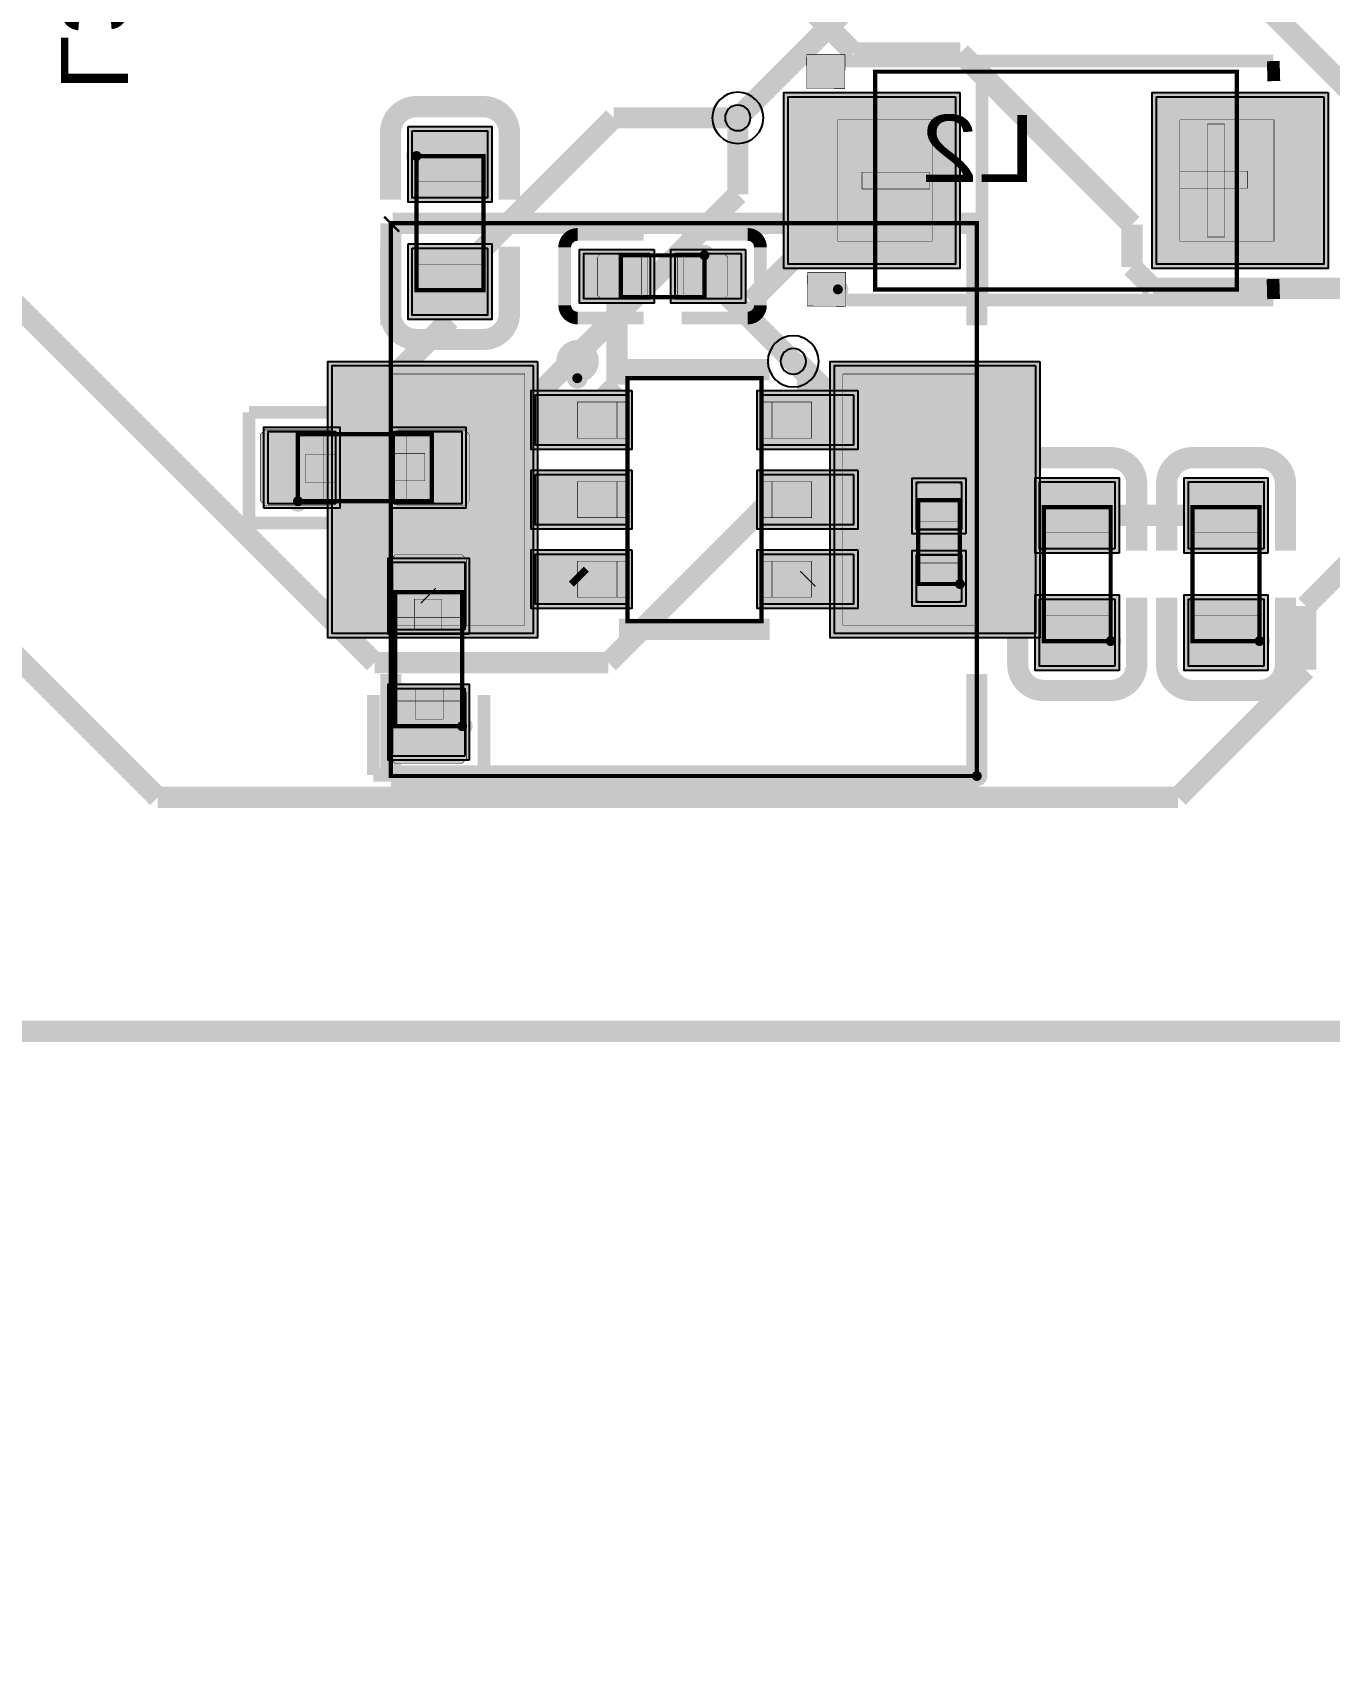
# Model space of a CAD drawing. Header units: millimetres. Extents: x -0.1 to 51.1, y -7.6 to 37.6.
# Drawn here: x 20.16 to 35.65, y -7.63 to 11.92 of the extents above; entities that cross this region are included whole.
import ezdxf
from ezdxf.enums import TextEntityAlignment as Align

# ---------------------------------------------------------------- set-up
doc = ezdxf.new("R2010")
doc.units = ezdxf.units.MM
doc.header["$MEASUREMENT"] = 0
for name, color, linetype, true_color in [('Board-Outline-Layer', 7, 'Continuous', 0xff00ff), ('Bottom-Layer', 7, 'Continuous', 0x0000ff), ('Bottom-Paste-Mask-Layer', 7, 'Continuous', 0x800000), ('Bottom-Silkscreen-Layer', 7, 'Continuous', 0x66cc33), ('Bottom-Solder-Mask-Layer', 7, 'Continuous', 0xaa00ff), ('Component-Marking-Layer', 7, 'Continuous', 0x66ffcc), ('Component-Shape-Layer', 7, 'Continuous', 0x00cccc), ('Document-Layer', 7, 'Continuous', 0xffffff), ('Hole-Layer', 7, 'Continuous', 0x222222), ('Multi-Layer', 7, 'Continuous', 0xc0c0c0), ('Pin-Floating-Layer', 7, 'Continuous', 0xff99ff), ('Pin-Soldering-Layer', 7, 'Continuous', 0xcc9999), ('Top-Layer', 7, 'Continuous', 0xff0000), ('Top-Paste-Mask-Layer', 7, 'Continuous', 0x808080), ('Top-Silkscreen-Layer', 7, 'Continuous', 0xffcc00), ('Top-Solder-Mask-Layer', 7, 'Continuous', 0x800080)]:
    doc.layers.add(name, color=color, linetype=linetype, true_color=true_color)
doc.styles.get("Standard").update_dxf_attribs({"font": 'arial.ttf'})

msp = doc.modelspace()

# ---------------------------------------------------------------- hatches: boundary and pattern name
at = {"layer": 'Bottom-Layer'}
for points in [[(26.14, 7.95), (26.14, 4.75), (23.74, 4.75), (23.74, 7.95)], [(32.14, 7.95), (32.14, 4.75), (29.74, 4.75), (29.74, 7.95)]]:
    msp.add_hatch(color=256, dxfattribs=at).paths.add_polyline_path(points)
at = {"layer": 'Bottom-Paste-Mask-Layer'}
for points in [[(26.14, 7.95), (26.14, 4.75), (23.74, 4.75), (23.74, 7.95)], [(32.14, 7.95), (32.14, 4.75), (29.74, 4.75), (29.74, 7.95)]]:
    msp.add_hatch(color=256, dxfattribs=at).paths.add_polyline_path(points)
at = {"layer": 'Bottom-Solder-Mask-Layer'}
for points in [[(26.191, 8.001), (26.191, 4.699), (23.689, 4.699), (23.689, 8.001)], [(32.191, 8.001), (32.191, 4.699), (29.689, 4.699), (29.689, 8.001)]]:
    msp.add_hatch(color=256, dxfattribs=at).paths.add_polyline_path(points)
at = {"layer": 'Component-Marking-Layer'}
for points in [[(24.686, 10.452, 1), (24.806, 10.452, 1)], [(24.686, 10.452, 1), (24.806, 10.452, 1)], [(28.126, 9.267, 1), (28.246, 9.267, 1)], [(28.126, 9.267, 1), (28.246, 9.267, 1)], [(29.72, 8.86, 1), (29.84, 8.86, 1)], [(29.72, 8.86, 1), (29.84, 8.86, 1)], [(26.607, 7.8, 1), (26.727, 7.8, 1)], [(26.607, 7.8, 1), (26.727, 7.8, 1)], [(23.27, 6.331, 1), (23.39, 6.331, 1)], [(23.27, 6.331, 1), (23.39, 6.331, 1)], [(31.178, 5.342, 1), (31.298, 5.342, 1)], [(31.178, 5.342, 1), (31.298, 5.342, 1)], [(32.979, 4.661, 1), (33.099, 4.661, 1)], [(32.979, 4.661, 1), (33.099, 4.661, 1)], [(34.757, 4.661, 1), (34.877, 4.661, 1)], [(34.757, 4.661, 1), (34.877, 4.661, 1)], [(25.232, 3.645, 1), (25.352, 3.645, 1)], [(25.232, 3.645, 1), (25.352, 3.645, 1)], [(31.38, 3.05, 1), (31.5, 3.05, 1)], [(31.38, 3.05, 1), (31.5, 3.05, 1)]]:
    msp.add_hatch(color=256, dxfattribs=at).paths.add_polyline_path(points)
at = {"layer": 'Document-Layer'}
for points in [[(34.399, 9.485), (34.399, 10.835), (34.196, 10.835), (34.196, 9.485)], [(34.399, 9.485), (34.399, 10.835), (34.196, 10.835), (34.196, 9.485)], [(30.068, 10.059), (30.068, 10.261), (30.878, 10.261), (30.878, 10.059)], [(30.068, 10.059), (30.068, 10.261), (30.878, 10.261), (30.878, 10.059)], [(34.675, 10.07), (34.675, 10.273), (33.865, 10.273), (33.865, 10.07)], [(34.675, 10.07), (34.675, 10.273), (33.865, 10.273), (33.865, 10.07)]]:
    msp.add_hatch(color=256, dxfattribs=at).paths.add_polyline_path(points)
at = {"layer": 'Pin-Floating-Layer'}
for points in [[(27.132, 7.085), (27.132, 7.515), (27.277, 7.515), (27.277, 7.085)], [(27.132, 7.085), (27.132, 7.515), (27.277, 7.515), (27.277, 7.085)], [(29.002, 7.515), (29.002, 7.085), (28.857, 7.085), (28.857, 7.515)], [(29.002, 7.515), (29.002, 7.085), (28.857, 7.085), (28.857, 7.515)], [(27.132, 6.135), (27.132, 6.565), (27.277, 6.565), (27.277, 6.135)], [(27.132, 6.135), (27.132, 6.565), (27.277, 6.565), (27.277, 6.135)], [(29.002, 6.565), (29.002, 6.135), (28.857, 6.135), (28.857, 6.565)], [(29.002, 6.565), (29.002, 6.135), (28.857, 6.135), (28.857, 6.565)], [(27.132, 5.185), (27.132, 5.615), (27.277, 5.615), (27.277, 5.185)], [(27.132, 5.185), (27.132, 5.615), (27.277, 5.615), (27.277, 5.185)], [(29.002, 5.615), (29.002, 5.185), (28.857, 5.185), (28.857, 5.615)], [(29.002, 5.615), (29.002, 5.185), (28.857, 5.185), (28.857, 5.615)]]:
    msp.add_hatch(color=256, dxfattribs=at).paths.add_polyline_path(points)
at = {"layer": 'Pin-Soldering-Layer'}
for points in [[(30.905, 10.885), (30.905, 9.435), (29.78, 9.435), (29.78, 10.885)], [(30.905, 10.885), (30.905, 9.435), (29.78, 9.435), (29.78, 10.885)], [(34.99, 10.885), (34.99, 9.435), (33.865, 9.435), (33.865, 10.885)], [(34.99, 10.885), (34.99, 9.435), (33.865, 9.435), (33.865, 10.885)], [(24.746, 10.452), (25.546, 10.452), (25.546, 10.152), (24.746, 10.152)], [(24.746, 10.452), (25.546, 10.452), (25.546, 10.152), (24.746, 10.152)], [(27.186, 9.267), (27.186, 8.767), (27.436, 8.767), (27.436, 9.267)], [(27.186, 9.267), (27.186, 8.767), (27.436, 8.767), (27.436, 9.267)], [(28.186, 9.267), (28.186, 8.767), (27.936, 8.767), (27.936, 9.267)], [(28.186, 9.267), (28.186, 8.767), (27.936, 8.767), (27.936, 9.267)], [(24.746, 8.852), (25.546, 8.852), (25.546, 9.152), (24.746, 9.152)], [(24.746, 8.852), (25.546, 8.852), (25.546, 9.152), (24.746, 9.152)], [(26.04, 7.85), (24.44, 7.85), (24.44, 4.85), (26.04, 4.85)], [(26.04, 7.85), (24.44, 7.85), (24.44, 4.85), (26.04, 4.85)], [(29.84, 4.85), (31.44, 4.85), (31.44, 7.85), (29.84, 7.85)], [(29.84, 4.85), (31.44, 4.85), (31.44, 7.85), (29.84, 7.85)], [(27.142, 7.515), (27.142, 7.085), (26.667, 7.085), (26.667, 7.515)], [(27.142, 7.515), (27.142, 7.085), (26.667, 7.085), (26.667, 7.515)], [(28.992, 7.515), (28.992, 7.085), (29.467, 7.085), (29.467, 7.515)], [(28.992, 7.515), (28.992, 7.085), (29.467, 7.085), (29.467, 7.515)], [(23.33, 6.331), (23.33, 7.131), (23.63, 7.131), (23.63, 6.331)], [(23.33, 6.331), (23.33, 7.131), (23.63, 7.131), (23.63, 6.331)], [(24.93, 6.331), (24.93, 7.131), (24.63, 7.131), (24.63, 6.331)], [(24.93, 6.331), (24.93, 7.131), (24.63, 7.131), (24.63, 6.331)], [(27.142, 6.565), (27.142, 6.135), (26.667, 6.135), (26.667, 6.565)], [(27.142, 6.565), (27.142, 6.135), (26.667, 6.135), (26.667, 6.565)], [(28.992, 6.565), (28.992, 6.135), (29.467, 6.135), (29.467, 6.565)], [(28.992, 6.565), (28.992, 6.135), (29.467, 6.135), (29.467, 6.565)], [(31.238, 6.093), (30.738, 6.093), (30.738, 6.343), (31.238, 6.343)], [(31.238, 6.093), (30.738, 6.093), (30.738, 6.343), (31.238, 6.343)], [(33.039, 6.261), (32.239, 6.261), (32.239, 5.961), (33.039, 5.961)], [(33.039, 6.261), (32.239, 6.261), (32.239, 5.961), (33.039, 5.961)], [(34.817, 6.261), (34.017, 6.261), (34.017, 5.961), (34.817, 5.961)], [(34.817, 6.261), (34.017, 6.261), (34.017, 5.961), (34.817, 5.961)], [(27.142, 5.615), (27.142, 5.185), (26.667, 5.185), (26.667, 5.615)], [(27.142, 5.615), (27.142, 5.185), (26.667, 5.185), (26.667, 5.615)], [(28.992, 5.615), (28.992, 5.185), (29.467, 5.185), (29.467, 5.615)], [(28.992, 5.615), (28.992, 5.185), (29.467, 5.185), (29.467, 5.615)], [(30.738, 5.593), (31.238, 5.593), (31.238, 5.343), (30.738, 5.343)], [(30.738, 5.593), (31.238, 5.593), (31.238, 5.343), (30.738, 5.343)], [(25.292, 5.245), (24.492, 5.245), (24.492, 4.945), (25.292, 4.945)], [(25.292, 5.245), (24.492, 5.245), (24.492, 4.945), (25.292, 4.945)], [(33.039, 4.661), (32.239, 4.661), (32.239, 4.961), (33.039, 4.961)], [(33.039, 4.661), (32.239, 4.661), (32.239, 4.961), (33.039, 4.961)], [(34.817, 4.661), (34.017, 4.661), (34.017, 4.961), (34.817, 4.961)], [(34.817, 4.661), (34.017, 4.661), (34.017, 4.961), (34.817, 4.961)], [(25.292, 3.645), (24.492, 3.645), (24.492, 3.945), (25.292, 3.945)], [(25.292, 3.645), (24.492, 3.645), (24.492, 3.945), (25.292, 3.945)]]:
    msp.add_hatch(color=256, dxfattribs=at).paths.add_polyline_path(points)
at = {"layer": 'Top-Layer'}
for points in [[(31.185, 11.16), (31.185, 9.16), (29.185, 9.16), (29.185, 11.16)], [(35.585, 11.16), (35.585, 9.16), (33.585, 9.16), (33.585, 11.16)], [(24.696, 10.752), (25.596, 10.752), (25.596, 9.952), (24.696, 9.952)], [(24.696, 9.352), (25.596, 9.352), (25.596, 8.552), (24.696, 8.552)], [(27.536, 9.287), (27.536, 8.747), (26.746, 8.747), (26.746, 9.287)], [(28.626, 9.287), (28.626, 8.747), (27.836, 8.747), (27.836, 9.287)], [(27.267, 7.6), (27.267, 7), (26.167, 7), (26.167, 7.6)], [(29.967, 7.6), (29.967, 7), (28.867, 7), (28.867, 7.6)], [(22.973, 6.299), (22.973, 7.163), (23.78, 7.163), (23.78, 6.299)], [(24.48, 6.299), (24.48, 7.163), (25.287, 7.163), (25.287, 6.299)], [(27.267, 6.65), (27.267, 6.05), (26.167, 6.05), (26.167, 6.65)], [(29.967, 6.65), (29.967, 6.05), (28.867, 6.05), (28.867, 6.65)], [(31.258, 5.992), (30.718, 5.992), (30.718, 6.558), (31.258, 6.558)], [(33.089, 5.761), (32.189, 5.761), (32.189, 6.561), (33.089, 6.561)], [(34.867, 5.761), (33.967, 5.761), (33.967, 6.561), (34.867, 6.561)], [(27.267, 5.7), (27.267, 5.1), (26.167, 5.1), (26.167, 5.7)], [(29.967, 5.7), (29.967, 5.1), (28.867, 5.1), (28.867, 5.7)], [(31.258, 5.126), (30.718, 5.126), (30.718, 5.692), (31.258, 5.692)], [(25.324, 4.795), (24.46, 4.795), (24.46, 5.602), (25.324, 5.602)], [(33.089, 4.361), (32.189, 4.361), (32.189, 5.161), (33.089, 5.161)], [(34.867, 4.361), (33.967, 4.361), (33.967, 5.161), (34.867, 5.161)], [(25.324, 3.288), (24.46, 3.288), (24.46, 4.095), (25.324, 4.095)]]:
    msp.add_hatch(color=256, dxfattribs=at).paths.add_polyline_path(points)
at = {"layer": 'Top-Paste-Mask-Layer'}
for points in [[(31.185, 11.16), (31.185, 9.16), (29.185, 9.16), (29.185, 11.16)], [(35.585, 11.16), (35.585, 9.16), (33.585, 9.16), (33.585, 11.16)], [(24.696, 10.752), (25.596, 10.752), (25.596, 9.952), (24.696, 9.952)], [(24.696, 9.352), (25.596, 9.352), (25.596, 8.552), (24.696, 8.552)], [(26.906, 8.792), (26.906, 9.242), (26.956, 9.292), (27.436, 9.292), (27.506, 9.242), (27.506, 8.792), (27.436, 8.742), (26.956, 8.742)], [(26.906, 8.792), (26.906, 9.242), (26.956, 9.292), (27.436, 9.292), (27.506, 9.242), (27.506, 8.792), (27.436, 8.742), (26.956, 8.742)], [(27.866, 8.792), (27.866, 9.242), (27.936, 9.292), (28.416, 9.292), (28.466, 9.242), (28.466, 8.792), (28.416, 8.742), (27.936, 8.742)], [(27.866, 8.792), (27.866, 9.242), (27.936, 9.292), (28.416, 9.292), (28.466, 9.242), (28.466, 8.792), (28.416, 8.742), (27.936, 8.742)], [(27.267, 7.6), (27.267, 7), (26.167, 7), (26.167, 7.6)], [(29.967, 7.6), (29.967, 7), (28.867, 7), (28.867, 7.6)], [(22.935, 6.281), (23.735, 6.281), (23.785, 6.331), (23.785, 6.559), (23.415, 6.559), (23.415, 6.889), (23.785, 6.889), (23.785, 7.131), (23.735, 7.181), (22.935, 7.181), (22.885, 7.131), (22.885, 6.331)], [(22.935, 6.281), (23.735, 6.281), (23.785, 6.331), (23.785, 6.559), (23.415, 6.559), (23.415, 6.889), (23.785, 6.889), (23.785, 7.131), (23.735, 7.181), (22.935, 7.181), (22.885, 7.131), (22.885, 6.331)], [(25.325, 7.181), (24.525, 7.181), (24.475, 7.131), (24.475, 6.903), (24.845, 6.903), (24.845, 6.573), (24.475, 6.573), (24.475, 6.331), (24.525, 6.281), (25.325, 6.281), (25.375, 6.331), (25.375, 7.131)], [(25.325, 7.181), (24.525, 7.181), (24.475, 7.131), (24.475, 6.903), (24.845, 6.903), (24.845, 6.573), (24.475, 6.573), (24.475, 6.331), (24.525, 6.281), (25.325, 6.281), (25.375, 6.331), (25.375, 7.131)], [(27.267, 6.65), (27.267, 6.05), (26.167, 6.05), (26.167, 6.65)], [(29.967, 6.65), (29.967, 6.05), (28.867, 6.05), (28.867, 6.65)], [(31.218, 5.977), (30.758, 5.977), (30.718, 6.017), (30.718, 6.518), (30.758, 6.558), (31.218, 6.558), (31.258, 6.518), (31.258, 6.017)], [(31.218, 5.977), (30.758, 5.977), (30.718, 6.017), (30.718, 6.518), (30.758, 6.558), (31.218, 6.558), (31.258, 6.518), (31.258, 6.017)], [(33.089, 5.761), (32.189, 5.761), (32.189, 6.561), (33.089, 6.561)], [(34.867, 5.761), (33.967, 5.761), (33.967, 6.561), (34.867, 6.561)], [(24.442, 5.64), (24.442, 4.84), (24.492, 4.79), (24.72, 4.79), (24.72, 5.16), (25.05, 5.16), (25.05, 4.79), (25.292, 4.79), (25.342, 4.84), (25.342, 5.64), (25.292, 5.69), (24.492, 5.69)], [(24.442, 5.64), (24.442, 4.84), (24.492, 4.79), (24.72, 4.79), (24.72, 5.16), (25.05, 5.16), (25.05, 4.79), (25.292, 4.79), (25.342, 4.84), (25.342, 5.64), (25.292, 5.69), (24.492, 5.69)], [(27.267, 5.7), (27.267, 5.1), (26.167, 5.1), (26.167, 5.7)], [(29.967, 5.7), (29.967, 5.1), (28.867, 5.1), (28.867, 5.7)], [(31.218, 5.707), (30.758, 5.707), (30.718, 5.667), (30.718, 5.166), (30.758, 5.126), (31.218, 5.126), (31.258, 5.166), (31.258, 5.667)], [(31.218, 5.707), (30.758, 5.707), (30.718, 5.667), (30.718, 5.166), (30.758, 5.126), (31.218, 5.126), (31.258, 5.166), (31.258, 5.667)], [(33.089, 4.361), (32.189, 4.361), (32.189, 5.161), (33.089, 5.161)], [(34.867, 4.361), (33.967, 4.361), (33.967, 5.161), (34.867, 5.161)], [(25.342, 3.25), (25.342, 4.05), (25.292, 4.1), (25.064, 4.1), (25.064, 3.73), (24.734, 3.73), (24.734, 4.1), (24.492, 4.1), (24.442, 4.05), (24.442, 3.25), (24.492, 3.2), (25.292, 3.2)], [(25.342, 3.25), (25.342, 4.05), (25.292, 4.1), (25.064, 4.1), (25.064, 3.73), (24.734, 3.73), (24.734, 4.1), (24.492, 4.1), (24.442, 4.05), (24.442, 3.25), (24.492, 3.2), (25.292, 3.2)]]:
    msp.add_hatch(color=256, dxfattribs=at).paths.add_polyline_path(points)
at = {"layer": 'Top-Silkscreen-Layer'}
for points in [[(29.865, 11.662), (29.864, 11.256), (29.404, 11.26), (29.408, 11.662)], [(29.865, 11.662), (29.864, 11.256), (29.404, 11.26), (29.408, 11.662)], [(29.873, 9.064), (29.872, 8.657), (29.412, 8.662), (29.416, 9.064)], [(29.873, 9.064), (29.872, 8.657), (29.412, 8.662), (29.416, 9.064)]]:
    msp.add_hatch(color=256, dxfattribs=at).paths.add_polyline_path(points)
at = {"layer": 'Top-Solder-Mask-Layer'}
for points in [[(31.236, 11.211), (31.236, 9.109), (29.134, 9.109), (29.134, 11.211)], [(35.636, 11.211), (35.636, 9.109), (33.534, 9.109), (33.534, 11.211)], [(24.645, 10.803), (25.647, 10.803), (25.647, 9.901), (24.645, 9.901)], [(24.645, 9.403), (25.647, 9.403), (25.647, 8.501), (24.645, 8.501)], [(27.587, 9.338), (27.587, 8.696), (26.695, 8.696), (26.695, 9.338)], [(28.677, 9.338), (28.677, 8.696), (27.785, 8.696), (27.785, 9.338)], [(27.318, 7.651), (27.318, 6.949), (26.116, 6.949), (26.116, 7.651)], [(30.018, 7.651), (30.018, 6.949), (28.816, 6.949), (28.816, 7.651)], [(22.923, 6.248), (22.923, 7.214), (23.831, 7.214), (23.831, 6.248)], [(24.429, 6.248), (24.429, 7.214), (25.337, 7.214), (25.337, 6.248)], [(27.318, 6.701), (27.318, 5.999), (26.116, 5.999), (26.116, 6.701)], [(30.018, 6.701), (30.018, 5.999), (28.816, 5.999), (28.816, 6.701)], [(31.309, 5.941), (30.667, 5.941), (30.667, 6.608), (31.309, 6.608)], [(33.14, 5.71), (32.138, 5.71), (32.138, 6.612), (33.14, 6.612)], [(34.918, 5.71), (33.916, 5.71), (33.916, 6.612), (34.918, 6.612)], [(27.318, 5.751), (27.318, 5.049), (26.116, 5.049), (26.116, 5.751)], [(30.018, 5.751), (30.018, 5.049), (28.816, 5.049), (28.816, 5.751)], [(31.309, 5.076), (30.667, 5.076), (30.667, 5.743), (31.309, 5.743)], [(25.375, 4.744), (24.409, 4.744), (24.409, 5.652), (25.375, 5.652)], [(33.14, 4.31), (32.138, 4.31), (32.138, 5.212), (33.14, 5.212)], [(34.918, 4.31), (33.916, 4.31), (33.916, 5.212), (34.918, 5.212)], [(25.375, 3.238), (24.409, 3.238), (24.409, 4.146), (25.375, 4.146)]]:
    msp.add_hatch(color=256, dxfattribs=at).paths.add_polyline_path(points)

# ---------------------------------------------------------------- linework, layer by layer
at = {"layer": 'Board-Outline-Layer', "const_width": 0.254}
msp.add_lwpolyline([(50, 0), (12.446, 0), (12.446, -7.5)], dxfattribs=at)
at = {"layer": 'Bottom-Layer', "const_width": 0.254}
for points in [[(28.413, 18.706), (41.872, 5.247)], [(30.109, 12.432), (28.585, 10.908)], [(28.585, 10.908), (28.585, 9.995)], [(28.585, 9.995), (24.94, 6.35)], [(29.247, 8.001), (29.289, 8.001)], [(29.289, 8.001), (30.94, 6.35)]]:
    msp.add_lwpolyline(points, dxfattribs=at)
at = {"layer": 'Bottom-Layer'}
for points in [[(26.14, 7.95), (26.14, 4.75), (23.74, 4.75), (23.74, 7.95)], [(32.14, 7.95), (32.14, 4.75), (29.74, 4.75), (29.74, 7.95)]]:
    msp.add_lwpolyline(points, close=True, dxfattribs=at)
at = {"layer": 'Bottom-Paste-Mask-Layer'}
for points in [[(26.14, 7.95), (26.14, 4.75), (23.74, 4.75), (23.74, 7.95)], [(32.14, 7.95), (32.14, 4.75), (29.74, 4.75), (29.74, 7.95)]]:
    msp.add_lwpolyline(points, close=True, dxfattribs=at)
at = {"layer": 'Bottom-Silkscreen-Layer', "const_width": 0.254}
for points in [[(24.46, 9.65), (24.44, 9.63)], [(24.44, 9.65), (24.44, 8.431)], [(24.46, 9.65), (24.44, 9.63)], [(24.44, 9.65), (24.44, 8.431)], [(31.44, 9.65), (24.46, 9.65)], [(31.44, 9.65), (24.46, 9.65)], [(31.44, 8.431), (31.44, 9.65)], [(31.44, 8.431), (31.44, 9.65)], [(24.44, 4.269), (24.44, 3.05)], [(24.44, 4.269), (24.44, 3.05)], [(31.44, 3.05), (31.44, 4.269)], [(31.44, 3.05), (31.44, 4.269)], [(24.44, 3.05), (31.43, 3.05)], [(24.44, 3.05), (31.43, 3.05)], [(31.43, 3.05), (31.44, 3.05)], [(31.43, 3.05), (31.44, 3.05)]]:
    msp.add_lwpolyline(points, dxfattribs=at)
at = {"layer": 'Bottom-Solder-Mask-Layer'}
for points in [[(26.191, 8.001), (26.191, 4.699), (23.689, 4.699), (23.689, 8.001)], [(32.191, 8.001), (32.191, 4.699), (29.689, 4.699), (29.689, 8.001)]]:
    msp.add_lwpolyline(points, close=True, dxfattribs=at)
at = {"layer": 'Component-Marking-Layer', "const_width": 0.129}
for points in [[(24.686, 10.452, 1), (24.806, 10.452), (24.806, 10.452, 1), (24.686, 10.452)], [(24.686, 10.452, 1), (24.806, 10.452), (24.806, 10.452, 1), (24.686, 10.452)], [(28.126, 9.267, 1), (28.246, 9.267), (28.246, 9.267, 1), (28.126, 9.267)], [(28.126, 9.267, 1), (28.246, 9.267), (28.246, 9.267, 1), (28.126, 9.267)], [(29.72, 8.86, 1), (29.84, 8.86), (29.84, 8.86, 1), (29.72, 8.86)], [(29.72, 8.86, 1), (29.84, 8.86), (29.84, 8.86, 1), (29.72, 8.86)], [(26.607, 7.8, 1), (26.727, 7.8), (26.727, 7.8, 1), (26.607, 7.8)], [(26.607, 7.8, 1), (26.727, 7.8), (26.727, 7.8, 1), (26.607, 7.8)], [(23.27, 6.331, 1), (23.39, 6.331), (23.39, 6.331, 1), (23.27, 6.331)], [(23.27, 6.331, 1), (23.39, 6.331), (23.39, 6.331, 1), (23.27, 6.331)], [(31.178, 5.342, 1), (31.298, 5.342), (31.298, 5.342, 1), (31.178, 5.342)], [(31.178, 5.342, 1), (31.298, 5.342), (31.298, 5.342, 1), (31.178, 5.342)], [(32.979, 4.661, 1), (33.099, 4.661), (33.099, 4.661, 1), (32.979, 4.661)], [(32.979, 4.661, 1), (33.099, 4.661), (33.099, 4.661, 1), (32.979, 4.661)], [(34.757, 4.661, 1), (34.877, 4.661), (34.877, 4.661, 1), (34.757, 4.661)], [(34.757, 4.661, 1), (34.877, 4.661), (34.877, 4.661, 1), (34.757, 4.661)], [(25.232, 3.645, 1), (25.352, 3.645), (25.352, 3.645, 1), (25.232, 3.645)], [(25.232, 3.645, 1), (25.352, 3.645), (25.352, 3.645, 1), (25.232, 3.645)], [(31.38, 3.05, 1), (31.5, 3.05), (31.5, 3.05, 1), (31.38, 3.05)], [(31.38, 3.05, 1), (31.5, 3.05), (31.5, 3.05, 1), (31.38, 3.05)]]:
    msp.add_lwpolyline(points, format="xyb", dxfattribs=at)
at = {"layer": 'Component-Shape-Layer', "const_width": 0.0508}
for points in [[(30.225, 8.86), (30.225, 11.46), (34.545, 11.46), (34.545, 8.86)], [(30.225, 8.86), (30.225, 11.46), (34.545, 11.46), (34.545, 8.86)], [(24.746, 10.452), (25.546, 10.452), (25.546, 8.852), (24.746, 8.852)], [(24.746, 10.452), (25.546, 10.452), (25.546, 8.852), (24.746, 8.852)], [(31.44, 3.05), (31.44, 9.65), (24.44, 9.65), (24.44, 3.05)], [(31.44, 3.05), (31.44, 9.65), (24.44, 9.65), (24.44, 3.05)], [(28.186, 9.267), (28.186, 8.767), (27.186, 8.767), (27.186, 9.267)], [(28.186, 9.267), (28.186, 8.767), (27.186, 8.767), (27.186, 9.267)], [(28.867, 7.8), (28.867, 4.9), (27.267, 4.9), (27.267, 7.8)], [(28.867, 7.8), (28.867, 4.9), (27.267, 4.9), (27.267, 7.8)], [(23.33, 6.331), (23.33, 7.131), (24.93, 7.131), (24.93, 6.331)], [(23.33, 6.331), (23.33, 7.131), (24.93, 7.131), (24.93, 6.331)], [(31.238, 5.342), (30.738, 5.342), (30.738, 6.342), (31.238, 6.342)], [(31.238, 5.342), (30.738, 5.342), (30.738, 6.342), (31.238, 6.342)], [(33.039, 4.661), (32.239, 4.661), (32.239, 6.261), (33.039, 6.261)], [(33.039, 4.661), (32.239, 4.661), (32.239, 6.261), (33.039, 6.261)], [(34.817, 4.661), (34.017, 4.661), (34.017, 6.261), (34.817, 6.261)], [(34.817, 4.661), (34.017, 4.661), (34.017, 6.261), (34.817, 6.261)], [(25.292, 3.645), (24.492, 3.645), (24.492, 5.245), (25.292, 5.245)], [(25.292, 3.645), (24.492, 3.645), (24.492, 5.245), (25.292, 5.245)]]:
    msp.add_lwpolyline(points, close=True, dxfattribs=at)
at = {"layer": 'Document-Layer', "const_width": 0.00508}
for points in [[(34.399, 9.485), (34.399, 10.835), (34.196, 10.835), (34.196, 9.485)], [(34.399, 9.485), (34.399, 10.835), (34.196, 10.835), (34.196, 9.485)], [(30.068, 10.059), (30.068, 10.261), (30.878, 10.261), (30.878, 10.059)], [(30.068, 10.059), (30.068, 10.261), (30.878, 10.261), (30.878, 10.059)], [(34.675, 10.07), (34.675, 10.273), (33.865, 10.273), (33.865, 10.07)], [(34.675, 10.07), (34.675, 10.273), (33.865, 10.273), (33.865, 10.07)]]:
    msp.add_lwpolyline(points, close=True, dxfattribs=at)
at = {"layer": 'Document-Layer', "const_width": 0.2}
msp.add_lwpolyline([(26.567, 7.3, 1), (26.767, 7.3, 1)], format="xyb", close=True, dxfattribs=at)
msp.add_lwpolyline([(26.567, 7.3, 1), (26.767, 7.3, 1)], format="xyb", close=True, dxfattribs=at)
at = {"layer": 'Hole-Layer'}
for points in [[(28.432, 10.908, 1), (28.737, 10.908, 1)], [(29.095, 8.001, 1), (29.4, 8.001, 1)]]:
    msp.add_lwpolyline(points, format="xyb", close=True, dxfattribs=at)
at = {"layer": 'Multi-Layer'}
for points in [[(28.28, 10.908, 1), (28.89, 10.908), (28.89, 10.908, 1), (28.28, 10.908)], [(28.942, 8.001, 1), (29.552, 8.001), (29.552, 8.001, 1), (28.942, 8.001)]]:
    msp.add_lwpolyline(points, format="xyb", dxfattribs=at)
at = {"layer": 'Pin-Floating-Layer', "const_width": 0.00508}
for points in [[(27.132, 7.085), (27.132, 7.515), (27.277, 7.515), (27.277, 7.085)], [(27.132, 7.085), (27.132, 7.515), (27.277, 7.515), (27.277, 7.085)], [(29.002, 7.515), (29.002, 7.085), (28.857, 7.085), (28.857, 7.515)], [(29.002, 7.515), (29.002, 7.085), (28.857, 7.085), (28.857, 7.515)], [(27.132, 6.135), (27.132, 6.565), (27.277, 6.565), (27.277, 6.135)], [(27.132, 6.135), (27.132, 6.565), (27.277, 6.565), (27.277, 6.135)], [(29.002, 6.565), (29.002, 6.135), (28.857, 6.135), (28.857, 6.565)], [(29.002, 6.565), (29.002, 6.135), (28.857, 6.135), (28.857, 6.565)], [(27.132, 5.185), (27.132, 5.615), (27.277, 5.615), (27.277, 5.185)], [(27.132, 5.185), (27.132, 5.615), (27.277, 5.615), (27.277, 5.185)], [(29.002, 5.615), (29.002, 5.185), (28.857, 5.185), (28.857, 5.615)], [(29.002, 5.615), (29.002, 5.185), (28.857, 5.185), (28.857, 5.615)]]:
    msp.add_lwpolyline(points, close=True, dxfattribs=at)
at = {"layer": 'Pin-Soldering-Layer', "const_width": 0.00508}
for points in [[(30.905, 10.885), (30.905, 9.435), (29.78, 9.435), (29.78, 10.885)], [(30.905, 10.885), (30.905, 9.435), (29.78, 9.435), (29.78, 10.885)], [(34.99, 10.885), (34.99, 9.435), (33.865, 9.435), (33.865, 10.885)], [(34.99, 10.885), (34.99, 9.435), (33.865, 9.435), (33.865, 10.885)], [(24.746, 10.452), (25.546, 10.452), (25.546, 10.152), (24.746, 10.152)], [(24.746, 10.452), (25.546, 10.452), (25.546, 10.152), (24.746, 10.152)], [(27.186, 9.267), (27.186, 8.767), (27.436, 8.767), (27.436, 9.267)], [(27.186, 9.267), (27.186, 8.767), (27.436, 8.767), (27.436, 9.267)], [(28.186, 9.267), (28.186, 8.767), (27.936, 8.767), (27.936, 9.267)], [(28.186, 9.267), (28.186, 8.767), (27.936, 8.767), (27.936, 9.267)], [(24.746, 8.852), (25.546, 8.852), (25.546, 9.152), (24.746, 9.152)], [(24.746, 8.852), (25.546, 8.852), (25.546, 9.152), (24.746, 9.152)], [(26.04, 7.85), (24.44, 7.85), (24.44, 4.85), (26.04, 4.85)], [(26.04, 7.85), (24.44, 7.85), (24.44, 4.85), (26.04, 4.85)], [(29.84, 4.85), (31.44, 4.85), (31.44, 7.85), (29.84, 7.85)], [(29.84, 4.85), (31.44, 4.85), (31.44, 7.85), (29.84, 7.85)], [(27.142, 7.515), (27.142, 7.085), (26.667, 7.085), (26.667, 7.515)], [(27.142, 7.515), (27.142, 7.085), (26.667, 7.085), (26.667, 7.515)], [(28.992, 7.515), (28.992, 7.085), (29.467, 7.085), (29.467, 7.515)], [(28.992, 7.515), (28.992, 7.085), (29.467, 7.085), (29.467, 7.515)], [(23.33, 6.331), (23.33, 7.131), (23.63, 7.131), (23.63, 6.331)], [(23.33, 6.331), (23.33, 7.131), (23.63, 7.131), (23.63, 6.331)], [(24.93, 6.331), (24.93, 7.131), (24.63, 7.131), (24.63, 6.331)], [(24.93, 6.331), (24.93, 7.131), (24.63, 7.131), (24.63, 6.331)], [(27.142, 6.565), (27.142, 6.135), (26.667, 6.135), (26.667, 6.565)], [(27.142, 6.565), (27.142, 6.135), (26.667, 6.135), (26.667, 6.565)], [(28.992, 6.565), (28.992, 6.135), (29.467, 6.135), (29.467, 6.565)], [(28.992, 6.565), (28.992, 6.135), (29.467, 6.135), (29.467, 6.565)], [(31.238, 6.093), (30.738, 6.093), (30.738, 6.343), (31.238, 6.343)], [(31.238, 6.093), (30.738, 6.093), (30.738, 6.343), (31.238, 6.343)], [(33.039, 6.261), (32.239, 6.261), (32.239, 5.961), (33.039, 5.961)], [(33.039, 6.261), (32.239, 6.261), (32.239, 5.961), (33.039, 5.961)], [(34.817, 6.261), (34.017, 6.261), (34.017, 5.961), (34.817, 5.961)], [(34.817, 6.261), (34.017, 6.261), (34.017, 5.961), (34.817, 5.961)], [(27.142, 5.615), (27.142, 5.185), (26.667, 5.185), (26.667, 5.615)], [(27.142, 5.615), (27.142, 5.185), (26.667, 5.185), (26.667, 5.615)], [(28.992, 5.615), (28.992, 5.185), (29.467, 5.185), (29.467, 5.615)], [(28.992, 5.615), (28.992, 5.185), (29.467, 5.185), (29.467, 5.615)], [(30.738, 5.593), (31.238, 5.593), (31.238, 5.343), (30.738, 5.343)], [(30.738, 5.593), (31.238, 5.593), (31.238, 5.343), (30.738, 5.343)], [(25.292, 5.245), (24.492, 5.245), (24.492, 4.945), (25.292, 4.945)], [(25.292, 5.245), (24.492, 5.245), (24.492, 4.945), (25.292, 4.945)], [(33.039, 4.661), (32.239, 4.661), (32.239, 4.961), (33.039, 4.961)], [(33.039, 4.661), (32.239, 4.661), (32.239, 4.961), (33.039, 4.961)], [(34.817, 4.661), (34.017, 4.661), (34.017, 4.961), (34.817, 4.961)], [(34.817, 4.661), (34.017, 4.661), (34.017, 4.961), (34.817, 4.961)], [(25.292, 3.645), (24.492, 3.645), (24.492, 3.945), (25.292, 3.945)], [(25.292, 3.645), (24.492, 3.645), (24.492, 3.945), (25.292, 3.945)]]:
    msp.add_lwpolyline(points, close=True, dxfattribs=at)
at = {"layer": 'Top-Layer', "const_width": 0.254}
for points in [[(27.178, 14.478), (29.972, 11.684)], [(11.014, 13.433), (21.653, 2.794)], [(29.972, 11.684), (31.242, 11.684)], [(31.242, 11.684), (33.292, 9.634)], [(27.102, 10.908), (25.146, 8.952)], [(28.585, 10.908), (27.102, 10.908)], [(28.739, 8.714), (30.185, 10.16)], [(33.292, 9.634), (33.292, 9.126)], [(19.419, 9.228), (24.245, 4.402)], [(33.292, 9.126), (33.546, 8.872)], [(25.146, 8.952), (25.146, 8.5)], [(27.141, 9.017), (27.141, 7.724)], [(28.231, 9.017), (28.739, 8.509)], [(33.546, 8.872), (35.791, 8.872)], [(28.739, 8.509), (28.739, 8.714)], [(25.146, 8.5), (23.377, 6.731)], [(28.739, 8.509), (29.417, 7.831)], [(27.141, 7.724), (26.717, 7.3)], [(29.417, 7.831), (29.417, 7.3)], [(24.883, 6.731), (24.883, 5.461)], [(27.039, 4.402), (28.986, 6.35)], [(28.986, 6.35), (29.417, 6.35)], [(29.417, 6.35), (30.913, 6.35)], [(30.913, 6.35), (30.988, 6.275)], [(30.988, 6.275), (32.525, 6.275)], [(32.525, 6.275), (32.639, 6.161)], [(32.639, 6.161), (34.417, 6.161)], [(35.369, 5.08), (36.385, 6.096)], [(24.883, 5.461), (26.656, 5.461)], [(24.883, 5.461), (24.883, 5.207)], [(26.656, 5.461), (26.717, 5.4)], [(29.426, 5.409), (29.417, 5.4)], [(30.988, 5.409), (29.426, 5.409)], [(24.883, 5.207), (24.892, 5.198)], [(35.369, 4.318), (35.369, 5.08)], [(24.245, 4.402), (27.039, 4.402)], [(33.845, 2.794), (35.369, 4.318)], [(21.653, 2.794), (33.845, 2.794)]]:
    msp.add_lwpolyline(points, dxfattribs=at)
at = {"layer": 'Top-Layer'}
for points in [[(31.185, 11.16), (31.185, 9.16), (29.185, 9.16), (29.185, 11.16)], [(35.585, 11.16), (35.585, 9.16), (33.585, 9.16), (33.585, 11.16)], [(24.696, 10.752), (25.596, 10.752), (25.596, 9.952), (24.696, 9.952)], [(24.696, 9.352), (25.596, 9.352), (25.596, 8.552), (24.696, 8.552)], [(27.536, 9.287), (27.536, 8.747), (26.746, 8.747), (26.746, 9.287)], [(28.626, 9.287), (28.626, 8.747), (27.836, 8.747), (27.836, 9.287)], [(27.267, 7.6), (27.267, 7), (26.167, 7), (26.167, 7.6)], [(29.967, 7.6), (29.967, 7), (28.867, 7), (28.867, 7.6)], [(22.973, 6.299), (22.973, 7.163), (23.78, 7.163), (23.78, 6.299)], [(24.48, 6.299), (24.48, 7.163), (25.287, 7.163), (25.287, 6.299)], [(27.267, 6.65), (27.267, 6.05), (26.167, 6.05), (26.167, 6.65)], [(29.967, 6.65), (29.967, 6.05), (28.867, 6.05), (28.867, 6.65)], [(31.258, 5.992), (30.718, 5.992), (30.718, 6.558), (31.258, 6.558)], [(33.089, 5.761), (32.189, 5.761), (32.189, 6.561), (33.089, 6.561)], [(34.867, 5.761), (33.967, 5.761), (33.967, 6.561), (34.867, 6.561)], [(27.267, 5.7), (27.267, 5.1), (26.167, 5.1), (26.167, 5.7)], [(29.967, 5.7), (29.967, 5.1), (28.867, 5.1), (28.867, 5.7)], [(31.258, 5.126), (30.718, 5.126), (30.718, 5.692), (31.258, 5.692)], [(25.324, 4.795), (24.46, 4.795), (24.46, 5.602), (25.324, 5.602)], [(33.089, 4.361), (32.189, 4.361), (32.189, 5.161), (33.089, 5.161)], [(34.867, 4.361), (33.967, 4.361), (33.967, 5.161), (34.867, 5.161)], [(25.324, 3.288), (24.46, 3.288), (24.46, 4.095), (25.324, 4.095)]]:
    msp.add_lwpolyline(points, close=True, dxfattribs=at)
at = {"layer": 'Top-Paste-Mask-Layer'}
for points in [[(31.185, 11.16), (31.185, 9.16), (29.185, 9.16), (29.185, 11.16)], [(35.585, 11.16), (35.585, 9.16), (33.585, 9.16), (33.585, 11.16)], [(24.696, 10.752), (25.596, 10.752), (25.596, 9.952), (24.696, 9.952)], [(24.696, 9.352), (25.596, 9.352), (25.596, 8.552), (24.696, 8.552)], [(27.267, 7.6), (27.267, 7), (26.167, 7), (26.167, 7.6)], [(29.967, 7.6), (29.967, 7), (28.867, 7), (28.867, 7.6)], [(27.267, 6.65), (27.267, 6.05), (26.167, 6.05), (26.167, 6.65)], [(29.967, 6.65), (29.967, 6.05), (28.867, 6.05), (28.867, 6.65)], [(33.089, 5.761), (32.189, 5.761), (32.189, 6.561), (33.089, 6.561)], [(34.867, 5.761), (33.967, 5.761), (33.967, 6.561), (34.867, 6.561)], [(27.267, 5.7), (27.267, 5.1), (26.167, 5.1), (26.167, 5.7)], [(29.967, 5.7), (29.967, 5.1), (28.867, 5.1), (28.867, 5.7)], [(33.089, 4.361), (32.189, 4.361), (32.189, 5.161), (33.089, 5.161)], [(34.867, 4.361), (33.967, 4.361), (33.967, 5.161), (34.867, 5.161)]]:
    msp.add_lwpolyline(points, close=True, dxfattribs=at)
at = {"layer": 'Top-Paste-Mask-Layer', "const_width": 0.00508}
for points in [[(26.906, 8.792), (26.906, 9.242), (26.956, 9.292), (27.436, 9.292), (27.506, 9.242), (27.506, 8.792), (27.436, 8.742), (26.956, 8.742)], [(26.906, 8.792), (26.906, 9.242), (26.956, 9.292), (27.436, 9.292), (27.506, 9.242), (27.506, 8.792), (27.436, 8.742), (26.956, 8.742)], [(27.866, 8.792), (27.866, 9.242), (27.936, 9.292), (28.416, 9.292), (28.466, 9.242), (28.466, 8.792), (28.416, 8.742), (27.936, 8.742)], [(27.866, 8.792), (27.866, 9.242), (27.936, 9.292), (28.416, 9.292), (28.466, 9.242), (28.466, 8.792), (28.416, 8.742), (27.936, 8.742)], [(22.935, 6.281), (23.735, 6.281), (23.785, 6.331), (23.785, 6.559), (23.415, 6.559), (23.415, 6.889), (23.785, 6.889), (23.785, 7.131), (23.735, 7.181), (22.935, 7.181), (22.885, 7.131), (22.885, 6.331)], [(22.935, 6.281), (23.735, 6.281), (23.785, 6.331), (23.785, 6.559), (23.415, 6.559), (23.415, 6.889), (23.785, 6.889), (23.785, 7.131), (23.735, 7.181), (22.935, 7.181), (22.885, 7.131), (22.885, 6.331)], [(25.325, 7.181), (24.525, 7.181), (24.475, 7.131), (24.475, 6.903), (24.845, 6.903), (24.845, 6.573), (24.475, 6.573), (24.475, 6.331), (24.525, 6.281), (25.325, 6.281), (25.375, 6.331), (25.375, 7.131)], [(25.325, 7.181), (24.525, 7.181), (24.475, 7.131), (24.475, 6.903), (24.845, 6.903), (24.845, 6.573), (24.475, 6.573), (24.475, 6.331), (24.525, 6.281), (25.325, 6.281), (25.375, 6.331), (25.375, 7.131)], [(31.218, 5.977), (30.758, 5.977), (30.718, 6.017), (30.718, 6.518), (30.758, 6.558), (31.218, 6.558), (31.258, 6.518), (31.258, 6.017)], [(31.218, 5.977), (30.758, 5.977), (30.718, 6.017), (30.718, 6.518), (30.758, 6.558), (31.218, 6.558), (31.258, 6.518), (31.258, 6.017)], [(24.442, 5.64), (24.442, 4.84), (24.492, 4.79), (24.72, 4.79), (24.72, 5.16), (25.05, 5.16), (25.05, 4.79), (25.292, 4.79), (25.342, 4.84), (25.342, 5.64), (25.292, 5.69), (24.492, 5.69)], [(24.442, 5.64), (24.442, 4.84), (24.492, 4.79), (24.72, 4.79), (24.72, 5.16), (25.05, 5.16), (25.05, 4.79), (25.292, 4.79), (25.342, 4.84), (25.342, 5.64), (25.292, 5.69), (24.492, 5.69)], [(31.218, 5.707), (30.758, 5.707), (30.718, 5.667), (30.718, 5.166), (30.758, 5.126), (31.218, 5.126), (31.258, 5.166), (31.258, 5.667)], [(31.218, 5.707), (30.758, 5.707), (30.718, 5.667), (30.718, 5.166), (30.758, 5.126), (31.218, 5.126), (31.258, 5.166), (31.258, 5.667)], [(25.342, 3.25), (25.342, 4.05), (25.292, 4.1), (25.064, 4.1), (25.064, 3.73), (24.734, 3.73), (24.734, 4.1), (24.492, 4.1), (24.442, 4.05), (24.442, 3.25), (24.492, 3.2), (25.292, 3.2)], [(25.342, 3.25), (25.342, 4.05), (25.292, 4.1), (25.064, 4.1), (25.064, 3.73), (24.734, 3.73), (24.734, 4.1), (24.492, 4.1), (24.442, 4.05), (24.442, 3.25), (24.492, 3.2), (25.292, 3.2)]]:
    msp.add_lwpolyline(points, close=True, dxfattribs=at)
at = {"layer": 'Top-Silkscreen-Layer', "const_width": 0.00508}
for points in [[(29.865, 11.662), (29.864, 11.256), (29.404, 11.26), (29.408, 11.662)], [(29.865, 11.662), (29.864, 11.256), (29.404, 11.26), (29.408, 11.662)], [(29.873, 9.064), (29.872, 8.657), (29.412, 8.662), (29.416, 9.064)], [(29.873, 9.064), (29.872, 8.657), (29.412, 8.662), (29.416, 9.064)]]:
    msp.add_lwpolyline(points, close=True, dxfattribs=at)
at = {"layer": 'Top-Silkscreen-Layer'}
for points, const_width in [([(29.789, 11.586), (34.981, 11.586)], 0.152), ([(29.789, 11.586), (34.981, 11.586)], 0.152), ([(31.501, 11.586), (31.501, 8.734)], 0.152), ([(31.501, 11.586), (31.501, 8.734)], 0.152), ([(34.981, 11.586), (34.988, 11.347)], 0.152), ([(34.981, 11.586), (34.988, 11.347)], 0.152), ([(24.746, 11.042), (25.546, 11.042)], 0.254), ([(24.746, 11.042), (25.546, 11.042)], 0.254), ([(24.436, 9.932), (24.436, 10.732)], 0.254), ([(24.436, 9.932), (24.436, 10.732)], 0.254), ([(25.856, 9.932), (25.856, 10.732)], 0.254), ([(25.856, 9.932), (25.856, 10.732)], 0.254), ([(27.46, 9.516), (26.67, 9.516)], 0.152), ([(27.46, 9.516), (26.67, 9.516)], 0.152), ([(27.912, 9.516), (28.702, 9.516)], 0.152), ([(27.912, 9.516), (28.702, 9.516)], 0.152), ([(24.436, 9.372), (24.436, 8.572)], 0.254), ([(24.436, 9.372), (24.436, 8.572)], 0.254), ([(25.856, 9.372), (25.856, 8.572)], 0.254), ([(25.856, 9.372), (25.856, 8.572)], 0.254), ([(26.517, 9.363), (26.517, 8.671)], 0.152), ([(26.517, 9.363), (26.517, 8.671)], 0.152), ([(28.855, 9.363), (28.855, 8.671)], 0.152), ([(28.855, 9.363), (28.855, 8.671)], 0.152), ([(34.978, 8.984), (34.985, 8.745)], 0.152), ([(34.978, 8.984), (34.985, 8.745)], 0.152), ([(29.789, 8.734), (34.981, 8.734)], 0.152), ([(29.789, 8.734), (34.981, 8.734)], 0.152), ([(26.67, 8.518), (27.46, 8.518)], 0.152), ([(26.67, 8.518), (27.46, 8.518)], 0.152), ([(28.702, 8.518), (27.912, 8.518)], 0.152), ([(28.702, 8.518), (27.912, 8.518)], 0.152), ([(25.546, 8.262), (24.746, 8.262)], 0.254), ([(25.546, 8.262), (24.746, 8.262)], 0.254), ([(28.967, 7.9), (27.167, 7.9)], 0.254), ([(28.967, 7.9), (27.167, 7.9)], 0.254), ([(22.745, 6.07), (22.745, 7.392)], 0.152), ([(22.745, 7.392), (23.704, 7.392)], 0.152), ([(22.745, 6.07), (22.745, 7.392)], 0.152), ([(22.745, 7.392), (23.704, 7.392)], 0.152), ([(25.515, 7.392), (24.556, 7.392)], 0.152), ([(25.515, 7.392), (24.556, 7.392)], 0.152), ([(25.515, 6.07), (25.515, 7.392)], 0.152), ([(25.515, 6.07), (25.515, 7.392)], 0.152), ([(31.487, 6.786), (30.489, 6.786)], 0.152), ([(30.489, 6.786), (30.489, 6.068)], 0.152), ([(31.487, 6.786), (30.489, 6.786)], 0.152), ([(30.489, 6.786), (30.489, 6.068)], 0.152), ([(31.487, 6.068), (31.487, 6.786)], 0.152), ([(31.487, 6.068), (31.487, 6.786)], 0.152), ([(32.239, 6.851), (33.039, 6.851)], 0.254), ([(32.239, 6.851), (33.039, 6.851)], 0.254), ([(34.017, 6.851), (34.817, 6.851)], 0.254), ([(34.017, 6.851), (34.817, 6.851)], 0.254), ([(31.929, 5.741), (31.929, 6.541)], 0.254), ([(31.929, 5.741), (31.929, 6.541)], 0.254), ([(33.349, 5.741), (33.349, 6.541)], 0.254), ([(33.349, 5.741), (33.349, 6.541)], 0.254), ([(33.707, 5.741), (33.707, 6.541)], 0.254), ([(33.707, 5.741), (33.707, 6.541)], 0.254), ([(35.127, 5.741), (35.127, 6.541)], 0.254), ([(35.127, 5.741), (35.127, 6.541)], 0.254), ([(23.704, 6.07), (22.745, 6.07)], 0.152), ([(23.704, 6.07), (22.745, 6.07)], 0.152), ([(24.556, 6.07), (25.515, 6.07)], 0.152), ([(24.556, 6.07), (25.515, 6.07)], 0.152), ([(25.553, 5.83), (24.231, 5.83)], 0.152), ([(24.231, 5.83), (24.231, 4.871)], 0.152), ([(25.553, 5.83), (24.231, 5.83)], 0.152), ([(24.231, 5.83), (24.231, 4.871)], 0.152), ([(25.553, 4.871), (25.553, 5.83)], 0.152), ([(25.553, 4.871), (25.553, 5.83)], 0.152), ([(30.489, 4.898), (30.489, 5.616)], 0.152), ([(30.489, 4.898), (30.489, 5.616)], 0.152), ([(31.487, 5.616), (31.487, 4.898)], 0.152), ([(31.487, 5.616), (31.487, 4.898)], 0.152), ([(31.929, 5.181), (31.929, 4.381)], 0.254), ([(31.929, 5.181), (31.929, 4.381)], 0.254), ([(33.349, 5.181), (33.349, 4.381)], 0.254), ([(33.349, 5.181), (33.349, 4.381)], 0.254), ([(33.707, 5.181), (33.707, 4.381)], 0.254), ([(33.707, 5.181), (33.707, 4.381)], 0.254), ([(35.127, 5.181), (35.127, 4.381)], 0.254), ([(35.127, 5.181), (35.127, 4.381)], 0.254), ([(28.967, 4.8), (27.167, 4.8)], 0.254), ([(28.967, 4.8), (27.167, 4.8)], 0.254), ([(31.487, 4.898), (30.489, 4.898)], 0.152), ([(31.487, 4.898), (30.489, 4.898)], 0.152), ([(33.039, 4.071), (32.239, 4.071)], 0.254), ([(33.039, 4.071), (32.239, 4.071)], 0.254), ([(34.817, 4.071), (34.017, 4.071)], 0.254), ([(34.817, 4.071), (34.017, 4.071)], 0.254), ([(24.231, 3.06), (24.231, 4.019)], 0.152), ([(24.231, 3.06), (24.231, 4.019)], 0.152), ([(25.553, 4.019), (25.553, 3.06)], 0.152), ([(25.553, 4.019), (25.553, 3.06)], 0.152), ([(25.553, 3.06), (24.231, 3.06)], 0.152), ([(25.553, 3.06), (24.231, 3.06)], 0.152)]:
    msp.add_lwpolyline(points, dxfattribs=dict(at, const_width=const_width))
for points, const_width in [([(24.436, 10.732, -0.414), (24.746, 11.042)], 0.254), ([(24.436, 10.732, -0.414), (24.746, 11.042)], 0.254), ([(25.546, 11.042, -0.414), (25.856, 10.732)], 0.254), ([(25.546, 11.042, -0.414), (25.856, 10.732)], 0.254), ([(26.67, 9.516, 0.414), (26.517, 9.363)], 0.152), ([(26.67, 9.516, 0.414), (26.517, 9.363)], 0.152), ([(28.702, 9.516, -0.414), (28.855, 9.363)], 0.152), ([(28.702, 9.516, -0.414), (28.855, 9.363)], 0.152), ([(24.746, 8.262, -0.414), (24.436, 8.572)], 0.254), ([(24.746, 8.262, -0.414), (24.436, 8.572)], 0.254), ([(25.856, 8.572, -0.414), (25.546, 8.262)], 0.254), ([(25.856, 8.572, -0.414), (25.546, 8.262)], 0.254), ([(26.517, 8.671, 0.414), (26.67, 8.518)], 0.152), ([(26.517, 8.671, 0.414), (26.67, 8.518)], 0.152), ([(28.855, 8.671, -0.414), (28.702, 8.518)], 0.152), ([(28.855, 8.671, -0.414), (28.702, 8.518)], 0.152), ([(31.929, 6.541, -0.414), (32.239, 6.851)], 0.254), ([(31.929, 6.541, -0.414), (32.239, 6.851)], 0.254), ([(33.039, 6.851, -0.414), (33.349, 6.541)], 0.254), ([(33.039, 6.851, -0.414), (33.349, 6.541)], 0.254), ([(33.707, 6.541, -0.414), (34.017, 6.851)], 0.254), ([(33.707, 6.541, -0.414), (34.017, 6.851)], 0.254), ([(34.817, 6.851, -0.414), (35.127, 6.541)], 0.254), ([(34.817, 6.851, -0.414), (35.127, 6.541)], 0.254), ([(32.239, 4.071, -0.414), (31.929, 4.381)], 0.254), ([(32.239, 4.071, -0.414), (31.929, 4.381)], 0.254), ([(33.349, 4.381, -0.414), (33.039, 4.071)], 0.254), ([(33.349, 4.381, -0.414), (33.039, 4.071)], 0.254), ([(34.017, 4.071, -0.414), (33.707, 4.381)], 0.254), ([(34.017, 4.071, -0.414), (33.707, 4.381)], 0.254), ([(35.127, 4.381, -0.414), (34.817, 4.071)], 0.254), ([(35.127, 4.381, -0.414), (34.817, 4.071)], 0.254)]:
    msp.add_lwpolyline(points, format="xyb", dxfattribs=dict(at, const_width=const_width))
at = {"layer": 'Top-Silkscreen-Layer', "const_width": 0.254}
msp.add_lwpolyline([(26.543, 8.001, 1), (26.797, 8.001, 1)], format="xyb", close=True, dxfattribs=at)
msp.add_lwpolyline([(26.543, 8.001, 1), (26.797, 8.001, 1)], format="xyb", close=True, dxfattribs=at)
at = {"layer": 'Top-Solder-Mask-Layer'}
for points in [[(31.236, 11.211), (31.236, 9.109), (29.134, 9.109), (29.134, 11.211)], [(35.636, 11.211), (35.636, 9.109), (33.534, 9.109), (33.534, 11.211)], [(24.645, 10.803), (25.647, 10.803), (25.647, 9.901), (24.645, 9.901)], [(24.645, 9.403), (25.647, 9.403), (25.647, 8.501), (24.645, 8.501)], [(27.587, 9.338), (27.587, 8.696), (26.695, 8.696), (26.695, 9.338)], [(28.677, 9.338), (28.677, 8.696), (27.785, 8.696), (27.785, 9.338)], [(27.318, 7.651), (27.318, 6.949), (26.116, 6.949), (26.116, 7.651)], [(30.018, 7.651), (30.018, 6.949), (28.816, 6.949), (28.816, 7.651)], [(22.923, 6.248), (22.923, 7.214), (23.831, 7.214), (23.831, 6.248)], [(24.429, 6.248), (24.429, 7.214), (25.337, 7.214), (25.337, 6.248)], [(27.318, 6.701), (27.318, 5.999), (26.116, 5.999), (26.116, 6.701)], [(30.018, 6.701), (30.018, 5.999), (28.816, 5.999), (28.816, 6.701)], [(31.309, 5.941), (30.667, 5.941), (30.667, 6.608), (31.309, 6.608)], [(33.14, 5.71), (32.138, 5.71), (32.138, 6.612), (33.14, 6.612)], [(34.918, 5.71), (33.916, 5.71), (33.916, 6.612), (34.918, 6.612)], [(27.318, 5.751), (27.318, 5.049), (26.116, 5.049), (26.116, 5.751)], [(30.018, 5.751), (30.018, 5.049), (28.816, 5.049), (28.816, 5.751)], [(31.309, 5.076), (30.667, 5.076), (30.667, 5.743), (31.309, 5.743)], [(25.375, 4.744), (24.409, 4.744), (24.409, 5.652), (25.375, 5.652)], [(33.14, 4.31), (32.138, 4.31), (32.138, 5.212), (33.14, 5.212)], [(34.918, 4.31), (33.916, 4.31), (33.916, 5.212), (34.918, 5.212)], [(25.375, 3.238), (24.409, 3.238), (24.409, 4.146), (25.375, 4.146)]]:
    msp.add_lwpolyline(points, close=True, dxfattribs=at)

# ---------------------------------------------------------------- texts
at = {"layer": 'Bottom-Silkscreen-Layer', "text_generation_flag": 2, "width": 1.1}
msp.add_text('L3', height=0.8001, rotation=630, dxfattribs=at).set_placement((20.26, 11.222), align=Align.BOTTOM_LEFT)
msp.add_text('L2', height=0.8001, dxfattribs=at).set_placement((32.14, 9.904), align=Align.BOTTOM_LEFT)

doc.saveas('drawing.dxf')
